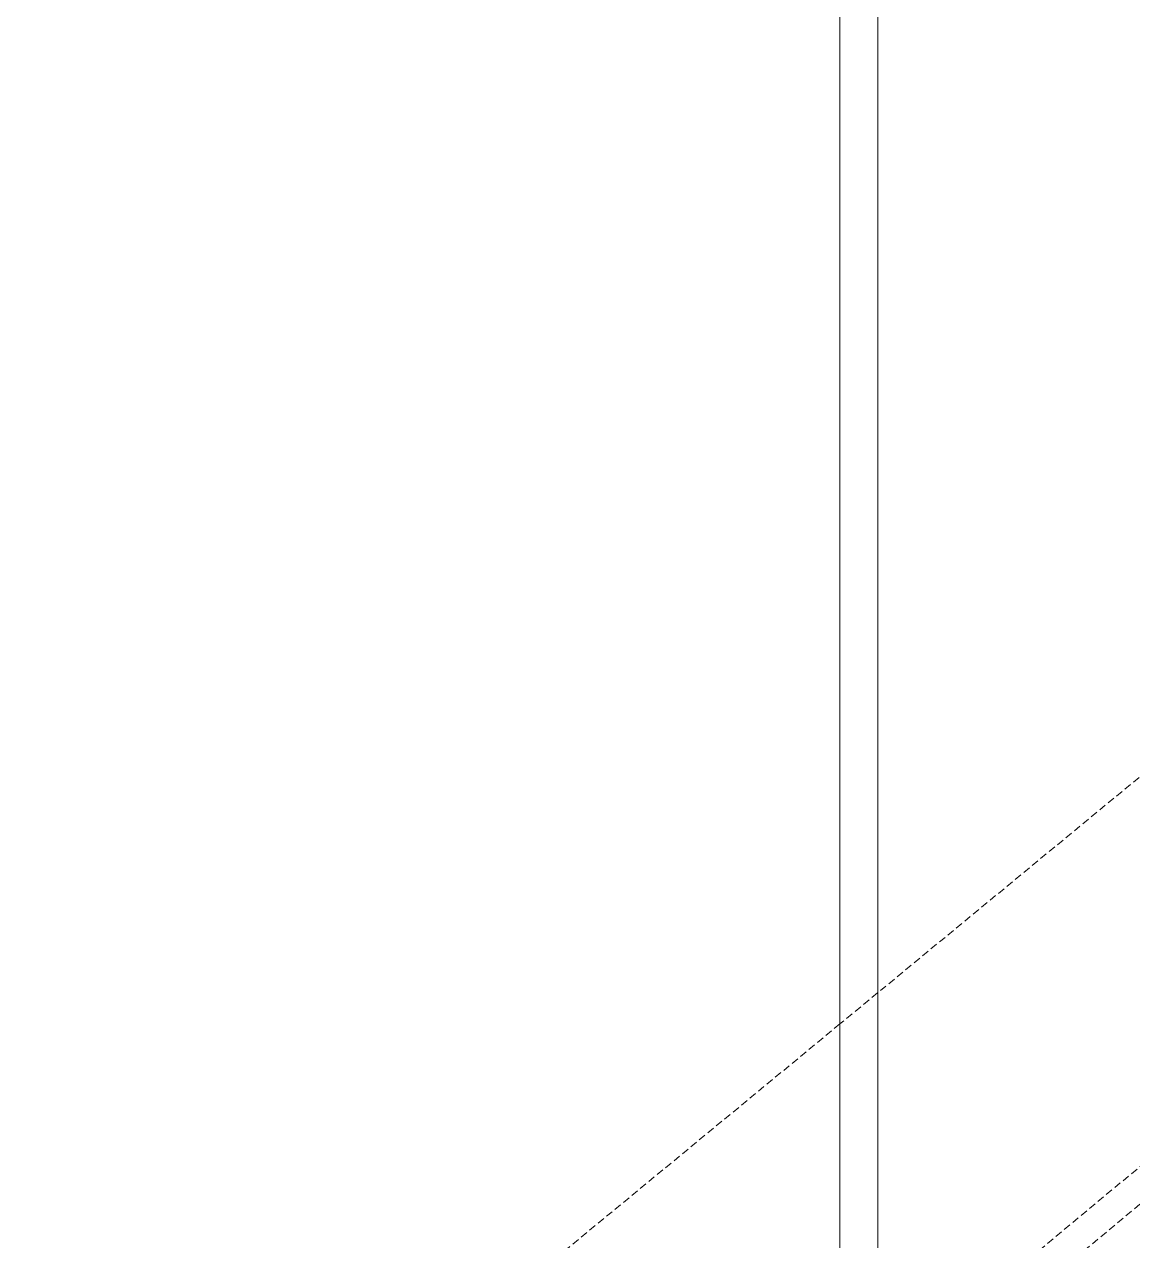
# Model space of a CAD drawing. Header units: millimetres. Extents: x -427 to 4679, y -324 to 2971.
# Drawn here: x 4129.6 to 4322.7, y 972.3 to 1184.3 of the extents above; entities that cross this region are included whole.
import ezdxf

# ---------------------------------------------------------------- set-up
doc = ezdxf.new("R2010")
doc.units = ezdxf.units.MM
doc.linetypes.add('HIDDEN', pattern=[1.905, 1.27, -0.635])
doc.layers.add('ZANO_R', color=7, linetype='Continuous', lineweight=0)
doc.layers.add('ZANO_R_przerywana', color=7, linetype='HIDDEN', lineweight=0)

msp = doc.modelspace()

# ---------------------------------------------------------------- linework, layer by layer
at = {"layer": 'ZANO_R'}
for p, q in [((4278.26, 1214.03), (4278.26, 892.33)), ((4271.68, 894.96), (4271.68, 1192.15))]:
    msp.add_line(p, q, dxfattribs=at)
at = {"layer": 'ZANO_R_przerywana'}
for p, q in [((4473.72, 1176.62), (4271.68, 1010.03)), ((4484.43, 1118.91), (4271.68, 941.6)), ((4239.57, 908.3), (4484.43, 1112.37)), ((4271.68, 1010.03), (4129.57, 892.86))]:
    msp.add_line(p, q, dxfattribs=at)

doc.saveas('drawing.dxf')
